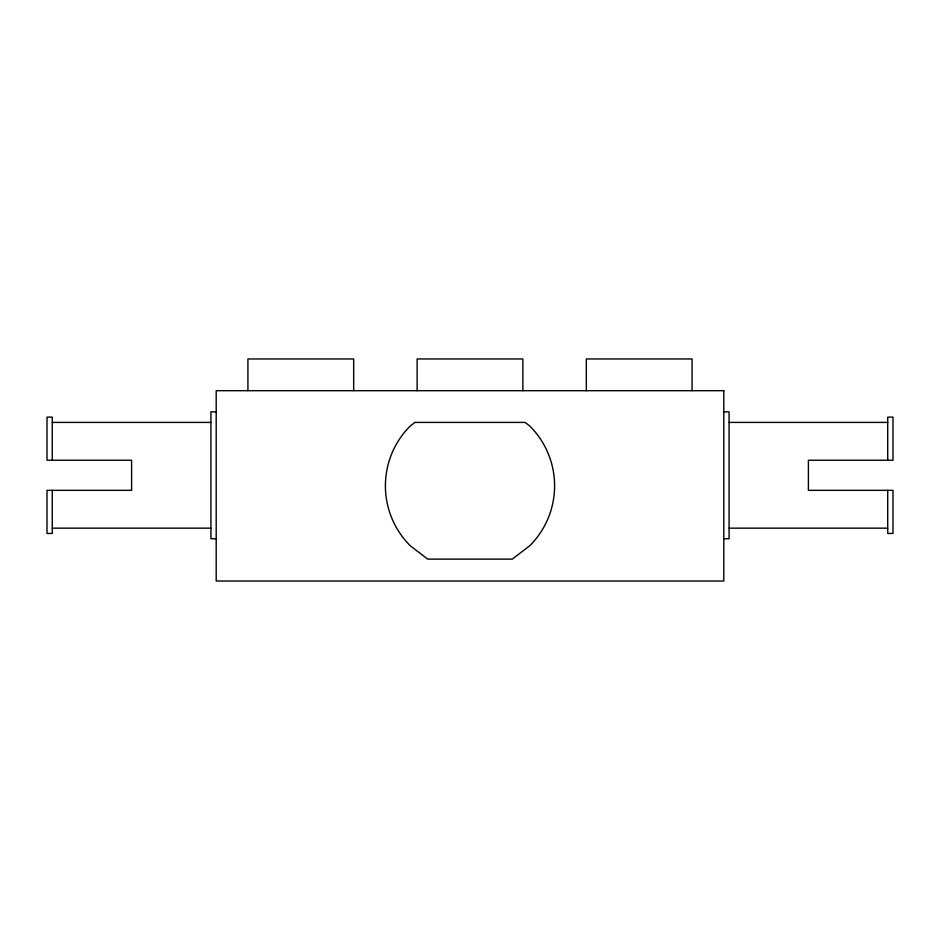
<?xml version="1.0" encoding="UTF-8"?>
<svg xmlns="http://www.w3.org/2000/svg" width="940" height="940" viewBox="0 0 940 940"><rect width="100%" height="100%" fill="white"/><g stroke="black" fill="none" stroke-linecap="round" stroke-linejoin="round"><path stroke-width="1.41" d="M216.2 411.838L210.912 411.838L210.912 538.738L216.2 538.738M723.8 411.838L729.087 411.838L729.087 538.738L723.8 538.738M52.288 422.413L210.912 422.413M729.087 422.413L887.712 422.413M52.288 528.163L210.912 528.163M729.087 528.163L887.712 528.163M887.712 460.236L887.712 417.125L893 417.125L893 460.236L808.4 460.236L808.4 490.339L893 490.339L893 533.45L887.712 533.45L887.712 490.339M692.075 390.688L692.075 358.963L586.325 358.963L586.325 390.688M522.875 390.688L522.875 358.963L417.125 358.963L417.125 390.688M353.675 390.688L353.675 358.963L247.925 358.963L247.925 390.688M52.288 460.236L52.288 417.125L47 417.125L47 460.236L131.6 460.236L131.6 490.339L47 490.339L47 533.45L52.288 533.45L52.288 490.339M414.904 422.413L410.181 426.043A84.6 84.6 0 0 0 410.181 545.682L427.7 559.124L512.3 559.124L529.819 545.682A84.6 84.6 0 0 0 529.819 426.043L525.096 422.413L414.904 422.413M723.8 390.688L216.2 390.688L216.2 581.038L723.8 581.038L723.8 390.688"/></g></svg>
